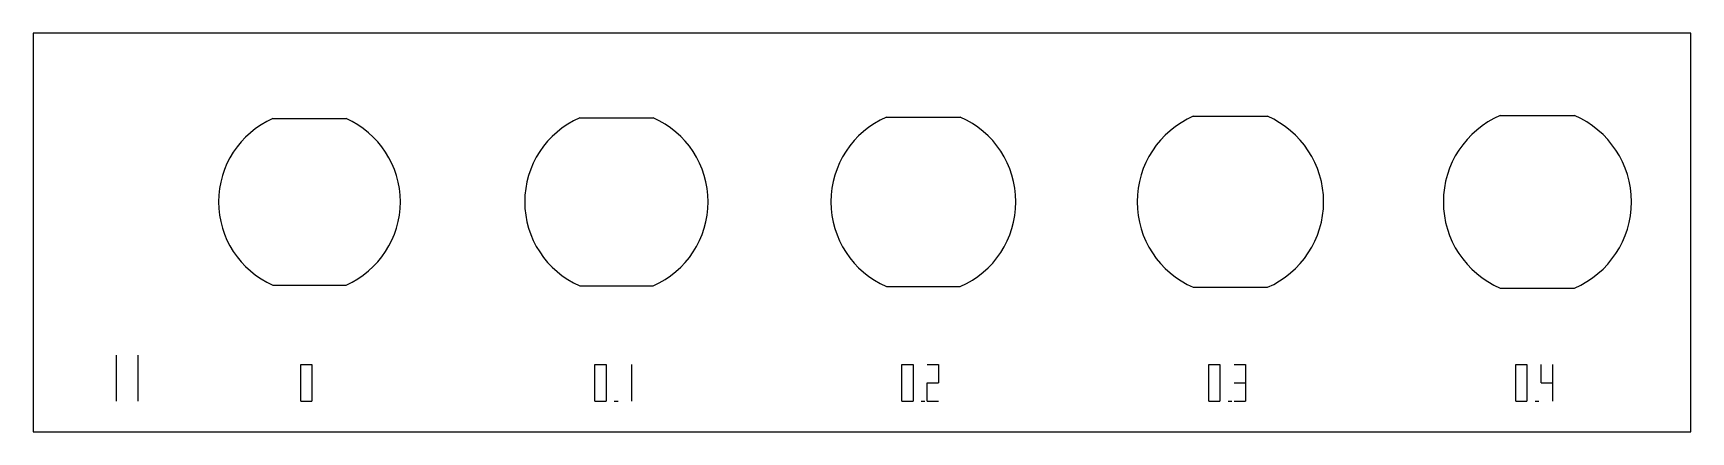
# Model space of a CAD drawing. Extents: x 0 to 108, y 0 to 26.
import ezdxf

# ---------------------------------------------------------------- set-up
doc = ezdxf.new("R2010")
doc.units = 0
doc.layers.add('CUT', color=1, linetype='CONTINUOUS')
doc.layers.add('SCORE', color=5, linetype='CONTINUOUS')

msp = doc.modelspace()

# ---------------------------------------------------------------- linework, layer by layer
at = {"layer": 'CUT'}
for p, q in [((108, 26), (0, 26)), ((0, 26), (0, 0)), ((108, 0), (108, 26)), ((55.5969, 20.525), (60.4031, 20.525)), ((75.5865, 20.575), (80.4135, 20.575)), ((95.5762, 20.625), (100.4238, 20.625)), ((15.6178, 20.425), (20.3822, 20.425)), ((35.6073, 20.475), (40.3927, 20.475)), ((15.6178, 9.575), (20.3822, 9.575)), ((35.6073, 9.525), (40.3927, 9.525)), ((55.5969, 9.475), (60.4031, 9.475)), ((75.5865, 9.425), (80.4135, 9.425)), ((95.5762, 9.375), (100.4238, 9.375)), ((0, 0), (108, 0))]:
    msp.add_line(p, q, dxfattribs=at)
for centre, radius, start, end in [((58, 15), 6.025, 113.5068, 246.4932), ((58, 15), 6.025, 293.5068, 66.4932), ((78, 15), 6.075, 113.4085, 246.5915), ((78, 15), 6.075, 293.4085, 66.5915), ((98, 15), 6.125, 113.3114, 246.6886), ((98, 15), 6.125, 293.3114, 66.6886), ((18, 15), 5.925, 113.7072, 246.2928), ((18, 15), 5.925, 293.7072, 66.2928), ((38, 15), 5.975, 113.6064, 246.3936), ((38, 15), 5.975, 293.6064, 66.3936)]:
    msp.add_arc(centre, radius, start, end, dxfattribs=at)
at = {"layer": 'SCORE'}
for p, q in [((5.4, 5), (5.4, 3.5)), ((6.825, 5), (6.825, 3.5)), ((17.43, 4.4), (18.15, 4.4)), ((17.43, 3.2), (17.43, 4.4)), ((18.15, 4.4), (18.15, 3.2)), ((36.6035, 4.4), (37.3235, 4.4)), ((36.6035, 3.2), (36.6035, 4.4)), ((37.3235, 4.4), (37.3235, 3.2)), ((38.9765, 4.4), (38.9765, 3.2)), ((56.6035, 4.4), (57.3235, 4.4)), ((56.6035, 3.2), (56.6035, 4.4)), ((57.3235, 4.4), (57.3235, 3.2)), ((58.2565, 4.4), (58.9765, 4.4)), ((58.9765, 4.4), (58.9765, 3.2)), ((76.6035, 4.4), (77.3235, 4.4)), ((76.6035, 3.2), (76.6035, 4.4)), ((77.3235, 4.4), (77.3235, 3.2)), ((78.2565, 4.4), (78.9765, 4.4)), ((78.9765, 4.4), (78.9765, 3.2)), ((96.6035, 4.4), (97.3235, 4.4)), ((96.6035, 3.2), (96.6035, 4.4)), ((97.3235, 4.4), (97.3235, 3.2)), ((98.2565, 3.2), (98.2565, 4.4)), ((98.9765, 4.4), (98.9765, 3.2)), ((5.4, 3.5), (5.4, 2)), ((6.825, 3.5), (6.825, 2)), ((17.43, 2), (17.43, 3.2)), ((18.15, 3.2), (18.15, 2)), ((36.6035, 2), (36.6035, 3.2)), ((37.3235, 3.2), (37.3235, 2)), ((38.9765, 3.2), (38.9765, 2)), ((56.6035, 2), (56.6035, 3.2)), ((57.3235, 3.2), (57.3235, 2)), ((58.2565, 3.2), (58.9765, 3.2)), ((58.2565, 2), (58.2565, 3.2)), ((76.6035, 2), (76.6035, 3.2)), ((77.3235, 3.2), (77.3235, 2)), ((78.2565, 3.2), (78.9765, 3.2)), ((78.9765, 3.2), (78.9765, 2)), ((96.6035, 2), (96.6035, 3.2)), ((97.3235, 3.2), (97.3235, 2)), ((98.2565, 3.2), (98.9765, 3.2)), ((98.9765, 3.2), (98.9765, 2)), ((17.43, 2), (18.15, 2)), ((36.6035, 2), (37.3235, 2)), ((37.8635, 2), (38.1035, 2)), ((56.6035, 2), (57.3235, 2)), ((57.8635, 2), (58.1035, 2)), ((58.2565, 2), (58.9765, 2)), ((76.6035, 2), (77.3235, 2)), ((77.8635, 2), (78.1035, 2)), ((78.2565, 2), (78.9765, 2)), ((96.6035, 2), (97.3235, 2)), ((97.8635, 2), (98.1035, 2))]:
    msp.add_line(p, q, dxfattribs=at)

doc.saveas('drawing.dxf')
